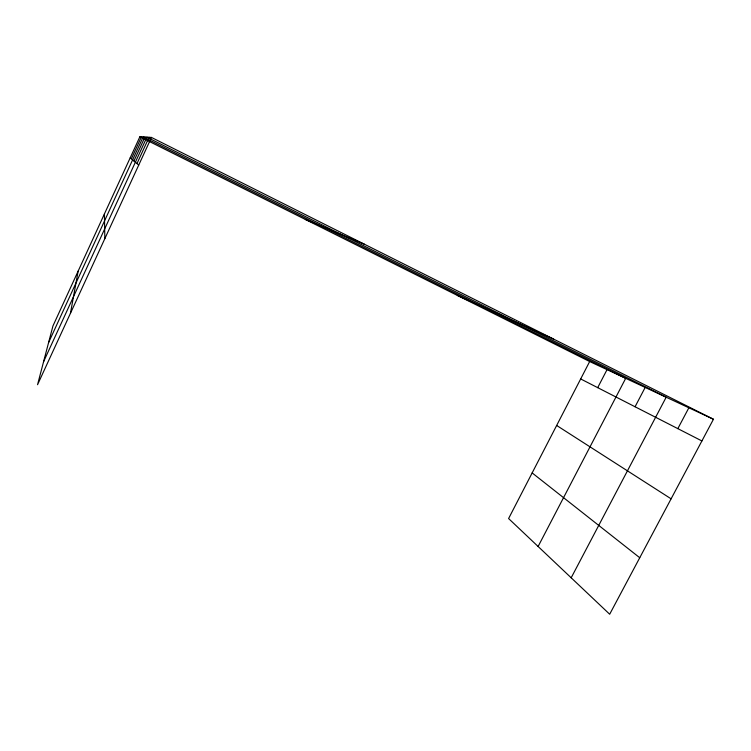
<?xml version="1.0" encoding="UTF-8"?>
<svg xmlns="http://www.w3.org/2000/svg" width="751" height="751" viewBox="0 0 751 751"><rect width="100%" height="100%" fill="white"/><g stroke="black" fill="none" stroke-linecap="round" stroke-linejoin="round"><path stroke-width="1.13" d="M70.444 313.308L78.151 271.092M151.467 137.433L139.874 136.766L52.945 325.953L37.55 384.709L151.467 137.433L713.45 419.255L609.681 614.234L508.596 518.547L589.666 361.541L713.45 419.255M131.359 158.78L141.432 136.86M48.599 342.559L143.141 136.954L625.705 378.335L538.11 546.484M133.941 160.977L144.943 137.058M43.577 361.691L146.905 137.17L666.175 397.213L571.182 577.782M136.982 163.568L149.073 137.302M597.702 387.647L607.043 369.642M635.064 406.76L645.184 387.422M677.834 428.633L688.864 407.784M305.31 219.442L364.366 244.197M457.303 295.396L553.525 339.048M139.874 136.766L589.666 361.541M580.673 378.945L701.903 440.95M556.66 425.46L671.103 498.824M532.159 472.923L639.749 557.74M130.214 157.804L138.738 165.07M104.427 213.922L104.84 238.64"/></g></svg>
